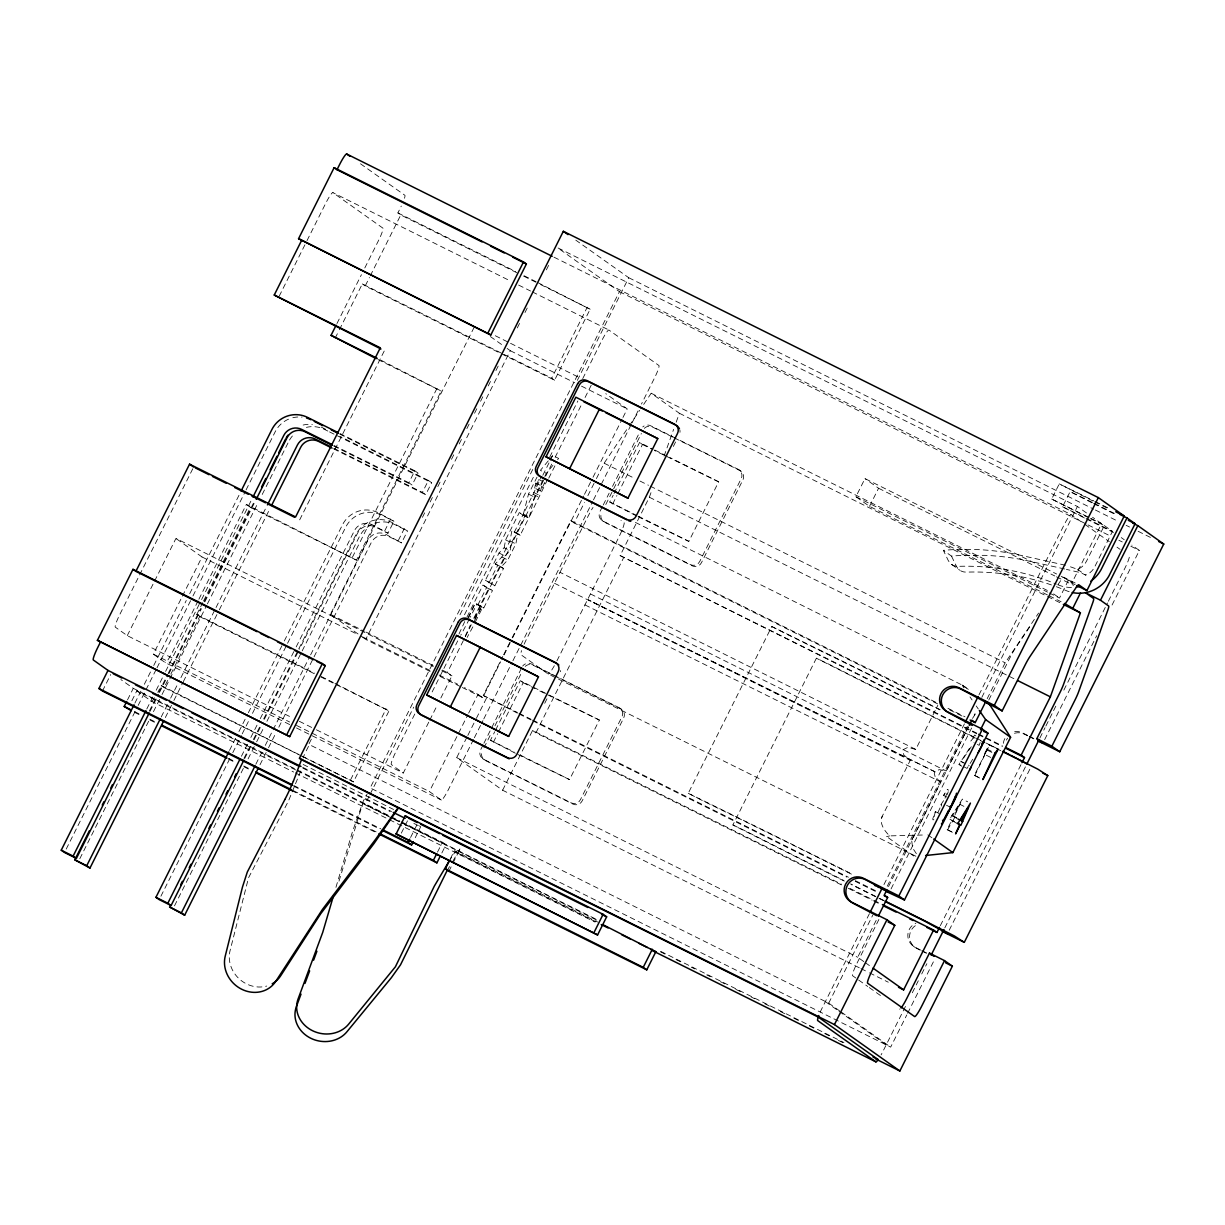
<?xml version="1.0" encoding="UTF-8"?>
<svg xmlns="http://www.w3.org/2000/svg" width="1225" height="1225" viewBox="0 0 1225 1225"><rect width="100%" height="100%" fill="white"/><g stroke="black" fill="none" stroke-linecap="round" stroke-linejoin="round"><path stroke-width="0.75" stroke-dasharray="5 3.75" d="M524.116 644.228A15.986 1.975 -63.5 0 1 526.474 639.266L559.993 572.32L915.749 749.409L937.829 705.294M504.164 547.759L505.603 539.873L519.293 512.54L528.802 518.037L520.135 535.325L511.897 530.731L509.922 540.96L501.882 557.007L495.267 563.944L503.506 568.538L494.839 585.826L485.345 580.344L499.019 553.011L504.164 547.759L510.09 550.699L511.529 542.813L525.203 515.48M941.321 806.127L941.612 804.58M495.267 563.944L501.193 566.899L507.793 559.963L515.832 543.9L517.823 533.687L511.897 530.731M452.837 861.282L459.942 848.925L454.904 852.278L449.146 861.098M547.59 479.465L529.292 517.042L523.381 514.087L541.68 476.525M534.667 488.071L535.784 483.048L538.923 479.572L544.834 482.512L540.577 491.026L534.667 488.071L538.923 479.572M540.577 491.026L541.695 486.003L544.834 482.512M523.381 514.087L528.511 494.119L537.009 477.153M529.292 517.042L534.437 497.059L546.335 473.309L554.175 463.831M915.749 749.409L907.832 747.372L902.947 749.746A3.216 2.971 -66 0 0 902.611 750.848L903.943 755.121L910.252 760.357L882.214 816.34C878.983 823.476 884.756 831.147 889.626 835.894L925.932 834.929M335.941 887.344L352.494 831.622L363.366 800.844A13.322 1.654 -63.5 0 0 367.132 794.014M339.003 881.143L362.83 803.232L388.248 815.896M968.271 726.9L946.175 771.015L939.146 769.606L934.629 772.24A3.216 2.572 -61.9 0 0 934.277 773.312L935.272 777.354L940.693 781.963L911.706 840.763L912.656 848.022L917.234 854.973M976.723 733.806L620.126 555.583L649.357 497.228L651.914 490.077M664.057 456.144L673.628 429.347M676.185 422.196L679.385 413.269L651.179 393.256L640.721 408.798M947.247 794.504L948.257 791.702M300.738 771.03L288.503 800.92L248.522 877.82L230.04 950.768A28.772 26.062 41.9 0 0 238.661 978.362A28.772 26.062 41.9 0 0 266.728 986.064M881.632 817.81L882.214 816.34M459.007 633.968L464.734 621.565M912.058 839.401L912.656 837.946M465.24 636.127L470.354 625.102M940.065 807.872L937.6 813.17M938.932 813.431L935.364 811.578L932.838 818.576A17.303 2.144 -63.5 0 0 933.986 819.403M192.784 468.746L119.912 614.276A13.322 1.654 -63.5 0 0 115.303 627.154L127.262 635.637L292.53 717.911M279.178 296.236L306.173 242.32M307.016 240.636L325.574 203.58A13.322 1.654 -63.5 0 1 332.894 192.631L510.09 280.831M127.262 635.637L153.722 582.778M154.58 581.079L175.925 538.449L433.313 666.568M102.471 691.022L110.709 674.562M127.507 699.873L133.28 688.343L120.862 679.538M289.682 724.557L165.314 662.648L153.355 654.15L181.53 597.892M182.387 596.177L202.018 556.962L175.925 538.449M131.871 700.731L136.817 690.854L295.669 769.928M134.903 703.104L140.89 691.13M144.32 684.3L152.88 667.196M153.738 665.481L186.277 600.495M189.707 593.65L240.238 492.756M66.227 849.078L137.307 707.131M138.165 705.416L156.142 669.508M156.999 667.793L192.111 597.678M192.968 595.962L245.214 491.654M246.072 489.939L275.181 431.797A26.705 26.491 -54.6 0 1 291.32 418.138M198.052 600.924L172.633 651.7A13.322 1.654 -63.5 0 1 165.314 662.648M198.894 599.239L246.347 504.47L356.49 560.162L441.184 391.02L378.954 359.17M336.952 323.538L361.421 274.691M364.805 267.953L378.295 241.003A13.322 1.654 -63.5 0 0 382.904 228.126L332.894 192.631M146.786 709.015L152.773 697.056M156.203 690.211L164.762 673.107M165.62 671.392L200.732 601.276M201.589 599.576L252.12 498.667M334.946 683.366L389.014 710.883L353.458 781.872L161.195 685.556L158.806 690.318A13.322 1.654 -63.5 0 1 157.765 692.37M313.937 673.52L199.629 616.619L196.75 614.567L202.707 602.654M203.564 600.954L250.436 507.364L246.347 504.47M335.129 338.222L338.529 331.439M339.386 329.739L362.324 283.909L502.235 353.55M516.782 272.716L400.759 214.957L397.88 212.92L400.269 208.158A13.322 1.654 -63.5 0 0 401.279 206.076M149.343 711.036L155.345 699.062M158.76 692.232L167.335 675.128M168.192 673.413L200.732 608.427M204.162 601.582L254.677 500.688M150.047 711.342L158.607 694.238M159.464 692.523L168.024 675.419M168.882 673.719L201.436 608.718M204.851 601.888L255.382 500.979M302.284 756.392L164.073 687.608L169.999 675.771M170.857 674.087L199.629 616.619M537.775 282.562L590.144 309.236L554.588 380.225L365.203 285.961L369.445 277.508M370.287 275.809L400.759 214.957M79.809 858.725L149.174 720.193M153.462 711.648L161.164 696.259M162.022 694.544L206.566 605.609M207.423 603.894L257.939 503M262.227 494.456L288.778 441.429M161.225 716.962L169.8 699.858M170.642 698.143L177.502 684.469M180.933 677.624L215.187 609.208M216.044 607.508L266.56 506.599M165.344 717.559L173.062 702.17M173.904 700.455L182.479 683.351M183.337 681.651L218.448 611.52M219.306 609.82L269.822 508.911M299.681 519.844L384.39 350.702M229.534 750.358L235.522 738.384M238.952 731.555L247.511 714.466M248.353 712.751L283.45 642.696M284.307 640.981L342.495 524.775A26.705 26.491 -54.6 0 1 378.173 512.724L393.945 521.268L387.958 533.227L375.432 526.995A13.322 13.215 -54.6 0 0 357.639 533.013L299.451 649.219M160.919 896.21L231.938 754.37M232.796 752.671L241.356 735.582M242.213 733.867L249.058 720.193M252.472 713.363L286.711 645.008M287.569 643.293L345.756 527.087A26.705 26.491 -54.6 0 1 381.434 515.036L393.945 521.268M241.417 756.269L247.404 744.31M250.834 737.465L259.394 720.377M260.251 718.677L295.332 648.607M296.19 646.892L354.377 530.701A13.322 13.215 -54.6 0 1 372.17 524.683L387.958 533.227M243.974 758.29L249.977 746.331M253.391 739.487L260.236 725.812M263.666 718.983L297.889 650.628M298.747 648.913L356.077 534.422A26.705 26.491 -54.6 0 1 391.755 522.355L407.542 530.915L401.555 542.874L389.029 536.627A13.322 13.215 -54.6 0 0 371.221 542.66L313.891 657.151M244.678 758.581L253.238 741.493M254.096 739.778L260.94 726.119M264.355 719.274L298.594 650.919M174.501 905.857L244.678 765.732M248.093 758.888L255.795 743.514M256.653 741.799L263.498 728.14M266.928 721.295L359.338 536.734A26.705 26.491 -54.6 0 1 395.017 524.668L407.542 530.915M352.402 557.268L437.111 388.126M358.037 633.968L330.398 614.353L474.978 325.62M255.857 764.201L261.859 752.242M265.274 745.413L309.772 656.539M310.629 654.839L367.959 540.332A13.322 13.215 -54.6 0 1 385.768 534.314L401.555 542.874M259.976 764.813L267.678 749.424M268.535 747.725L275.38 734.051M278.81 727.206L313.033 658.851M384.696 530.915L390.683 518.956M414.816 470.783L418.077 473.095L412.09 485.054L408.828 482.742L414.816 470.783L339.938 433.512M398.293 540.547L404.281 528.587M428.398 480.43L431.659 482.742L425.672 494.701L422.411 492.389L428.398 480.43L339.907 436.376M311.334 739.211L308.761 744.325L828.713 1003.153L839.554 1010.839M422.441 517.333L424.998 512.218M430.128 501.974L432.685 496.86M437.815 486.616L440.388 481.502M451.489 459.314L454.062 454.199M459.191 443.955L461.748 438.826M466.878 428.597L469.435 423.467M474.565 413.238L477.138 408.109M480.552 401.279L483.109 396.165M488.239 385.921L490.812 380.807M495.941 370.562L498.498 365.448M517.302 327.902L519.859 322.772M524.989 312.528L527.562 307.414M546.365 269.868L548.923 264.753M306.25 750.818L309.312 744.723M430.128 671.484L365.724 639.419L510.304 350.702L505.695 347.425M350.58 779.835L386.135 708.831M554.588 380.225L551.709 378.173L587.265 307.184M1086.483 512.938L1077.418 506.492L557.467 247.68L619.437 291.657L370.18 787.92L890.667 1047.115L906.776 1014.974M392.214 818.3L364.866 804.687L369.154 796.127M370.011 794.412L413.713 707.162M459.972 614.782L532.798 469.343M577.343 380.378L628.747 277.723L575.796 240.146M414.785 714.037L395.935 751.675A13.322 1.654 -63.5 0 0 391.326 764.553L403.285 773.036L428.903 721.877M464.489 614.782L534.758 474.458M582.732 378.617L601.597 340.979A13.322 1.654 -63.5 0 1 608.917 330.03L658.928 365.525A13.322 1.654 -63.5 0 1 654.318 378.387L641.456 404.066M466.97 617.002L482.972 585.06L492.481 590.542L483.783 607.922L476.816 604.231L470.323 617.186M467.981 617.722L475.285 603.144L481.731 606.467L474.427 621.044M468.517 618.104L475.285 603.144M432.149 691.926L457.706 640.889M549.734 457.109L577.863 400.958M477.857 604.982L486.57 587.602L482.972 585.06M488.928 582.886L497.58 565.598M514.224 532.385L522.876 515.082L519.293 512.54M542.828 475.239L549.428 462.055M550.255 460.416L552.735 455.47L558.646 458.426L555.293 462.483M473.738 618.273L488.897 588M494.839 585.826L491.256 583.284L504.945 555.951L510.09 550.699M440.847 698.005L451.948 675.848L447.339 672.571L464.443 638.393M465.301 636.694L471.288 624.735M474.703 617.89L544.865 477.796M545.722 476.096L551.709 464.137M555.124 457.292L581.645 404.342M585.075 397.497L591.92 383.838M474.718 619.054L481.731 606.467M475.438 621.749L482.742 607.171L476.816 604.231M548.754 478.179L556.992 461.718M429.745 720.178L437.432 704.834M401.325 833.138L407.925 819.969M473.508 739.471L448.656 789.099A13.322 1.654 -63.5 0 1 441.337 800.048L429.378 791.549L467.797 714.818M468.654 713.118L478.041 694.361L464.489 687.608M410.574 837.471L417.174 824.303L420.696 826.814L414.938 838.329M517.348 713.134L483.263 695.463L502.817 656.416M503.674 654.717L511.315 639.435M512.173 637.735L570.819 520.594L937.707 703.227M462.33 687.516L482.665 697.638L500.627 661.76M504.057 654.931L511.759 639.557M512.601 637.842L583.621 496.033M584.478 494.333L592.165 478.96M593.022 477.245L622.116 419.164M622.974 417.449L627.246 408.905L605.747 393.654M859.261 967.765L502.618 790.232L456.695 757.647L466.955 737.144M467.812 735.429L475.514 720.055M476.372 718.355L486.631 697.852M937.661 703.916L574.203 522.998L584.463 502.495M587.878 495.65L595.58 480.277M596.437 478.577L604.139 463.203L628.18 427.448M474.366 737.756L482.926 720.637M483.783 718.937L512.065 662.465M512.923 660.75L592.624 501.607M593.482 499.892L631.181 424.6M632.039 422.885L638.041 410.911M559.993 572.32L588.031 516.337A15.986 1.975 -63.5 0 1 593.007 507.426M483.079 744.907L480.537 749.991A6.921 6.875 -54.6 0 0 483.584 759.255L571.172 802.85A6.921 6.875 -54.6 0 0 580.42 799.711L621.948 716.809A6.921 6.875 -54.6 0 0 618.885 707.56L531.298 663.95A6.921 6.875 -54.6 0 0 522.677 666.063M483.921 743.223L522.049 667.089M602.363 506.691L599.821 511.759A6.921 6.875 -54.6 0 0 602.884 521.023L690.471 564.618A6.921 6.875 -54.6 0 0 699.72 561.494L741.232 478.592A6.921 6.875 -54.6 0 0 738.185 469.328L677.548 439.147M603.221 504.991L609.147 493.154M612.531 486.386L639.649 432.241M483.952 747.832L491.577 732.611M494.961 725.843L522.08 671.698M605.793 504.532L641.379 433.466M515.327 753.222L490.475 740.237L494.732 731.738M495.589 730.039L520.288 680.687L599.362 720.04L569.533 779.605L517.027 754.064M636.326 515.847L609.759 502.02L613.174 495.206M614.031 493.507L639.588 442.455L653.048 449.162M437.493 852.125L442.439 842.249L401.448 821.837M493.353 742.289L497.61 733.775M498.468 732.075L523.182 682.723L520.288 680.687M612.653 504.057L616.91 495.558M617.752 493.843L642.467 444.507L639.588 442.455M441.858 852.983L445.977 844.745L442.439 842.249M450.279 858.955L454.398 850.732L597.708 922.058M448.871 871.342L452.163 864.758M452.99 863.104L457.936 853.243L454.398 850.732M556.916 660.872L618.472 537.943A15.986 1.975 -63.5 0 0 624 522.493L620.968 520.349M544.727 703.288L547.269 698.219M673.337 446.451L675.878 441.383M502.618 790.232L532.569 730.452L841.437 884.19M841.391 884.879L535.938 732.841L623.494 557.972M638.011 516.674L688.833 541.373L718.662 481.823L669.876 457.538M851.39 874.129A450.341 8.652 26.6 0 0 704.513 801.64L688.251 793.295L771.765 626.526A467.292 8.973 26.6 0 1 940.999 710.056M1047.421 594.921L869.505 506.354L855.908 496.722L864.972 478.608L1056.593 573.989M869.505 506.354L878.57 488.254L864.972 478.608M844.285 881.081A467.292 8.973 26.6 0 1 732.887 824.961L816.386 658.208L830.274 664.869A450.341 8.652 26.6 0 0 984.578 742.289M1088.902 517.915L1051.678 499.05L1059.257 483.89L1093.619 500.765M1084.37 517.961L1062.55 506.767L1070.129 491.608L1092.577 502.541M869.413 913.666L822.312 1007.7A13.322 1.654 -63.5 0 0 819.51 1013.779M883.96 884.588L964.442 723.868M979.005 694.805L1063.775 525.525A13.322 1.654 -63.5 0 1 1071.094 514.592L1083.329 523.274M828.713 1003.153L872.767 915.167M887.252 886.257L967.337 726.303M981.822 697.377L1077.418 506.492M972.512 718.417L976.876 711.664M888.523 886.578L968.439 727.007M891.05 888.952L971.992 727.298M863.824 961.61L857.699 957.261L877.376 917.969M987.182 698.694L1005.158 662.817L1038.601 613.067M878.892 919.485L857.178 962.85A13.322 1.654 -63.5 0 0 852.569 975.713L857.117 978.943M988.789 700.011L1010.12 657.442A13.322 1.654 -63.5 0 1 1014.729 649.296L1031.557 624.138M961.594 766.237L958.976 764.385L970.751 746.362M945.011 798.195L946.91 793.387A16.078 1.991 -63.5 0 0 945.899 792.667L943.556 795.408L947.446 789.375L948.609 790.202M1049.228 592.946L1059.502 598.06L1068.568 579.946L1058.293 574.847M956.036 822.924L949.926 819.265L951.871 815.375L962.375 799.098L967.643 801.808M990.765 757.448L984.333 754.232L986.921 749.042L989.632 744.815L996.078 748.016M952.376 832.296L947.109 829.585L951.657 820.505M957.261 818.514L953.617 816.616L959.787 804.289L964.611 806.693M979.632 778.028L974.365 775.303L987.028 750.006L991.867 752.41M947.553 829.892L954.765 817.427L954.045 816.922L962.375 799.098M974.794 775.624L989.632 744.815M1075.198 584.738L1071.844 583.069L1101.597 523.657L1092.532 517.226M1090.618 518.772L1104.322 525.586L1086.544 561.096A17.058 16.92 -54.6 0 1 1077.556 569.349L1067.235 565.659M1104.322 525.586L1112.468 531.374L1094.691 566.884A17.058 16.92 -54.6 0 1 1085.702 575.138L1080.756 572.688L1066.408 569.395M940.341 925.656L1021.114 764.385M905.459 1006.445L883.194 1050.897A13.322 1.654 -63.5 0 1 881.066 1054.924M912.303 992.771L918.306 980.796M921.721 973.967L926.866 963.707M944.842 927.8L1026.182 765.365M1039.887 738.001L1045.017 727.742M1045.874 726.042L1052.719 712.353M1053.577 710.653L1057.007 703.808M1063.851 690.134L1107.523 602.93M1108.38 601.215L1124.642 568.737A13.322 1.654 -63.5 0 0 1129.251 555.859M907.618 1013.289L934.736 959.144M949.207 930.234L1030.164 768.58M1044.649 739.64L1096.712 635.683M1112.07 605.012L1139.373 550.469L1131.823 545.11M469.512 618.809L460.784 635.208M472.85 626.863L467.123 637.459M980.168 742.549L979.158 745.351L973.967 742.687M974.212 715.017L975.023 713.67M971.272 746.729L961.181 761.567L963.217 763.007M446.957 870.868L450.877 864.467M984.333 754.232L987.028 750.006M953.617 816.616L952.376 815.743L959.787 804.289M943.556 800.691L940.387 805.468M1057.864 584.83L1061.018 580.114A13.322 1.654 -63.5 0 1 1063.729 577.312L1078.781 584.8M629.221 425.887L639.68 410.344M972.711 759.24L967.03 768.397L958.976 764.385M548.249 460.891L540.409 470.354L546.335 473.309M549.367 459.528L552.735 455.47M889.626 835.894L886.533 836.69M915.871 856.244L548.126 673.995L520.947 654.717A15.986 1.975 -63.5 0 1 521.574 650.628M1065.428 565.246L1015.678 554.205A256.683 254.662 -54.6 0 0 976.8 549.55L953.019 549.657A256.683 254.662 -54.6 0 0 943.357 550.331L948.211 560.422A10.658 10.581 -54.6 0 0 958.042 566.348A239.824 237.941 -54.6 0 1 1056.333 584.095M1064.617 568.982L1023.824 559.978A256.683 254.662 -54.6 0 0 984.961 555.338L961.166 555.446A256.683 254.662 -54.6 0 0 951.503 556.119L943.357 550.331M962.789 686.184L962.329 685.158L968.439 689.476L962.406 685.188L634.397 521.911M1051.678 499.05L1101.597 523.657M1062.55 506.767L1085.074 517.731M732.887 824.961L746.775 831.622A450.341 8.652 26.6 0 0 843.826 880.484M718.662 481.823L654.303 450.402M599.362 720.04L536.703 689.461M1095.318 501.607L1110.631 509.233M1092.93 500.994L1059.257 483.89M1094.629 501.837L1109.942 509.462M1094.277 503.398L1114.704 513.551M1091.888 502.786L1070.129 491.608M1093.588 503.628L1114.015 513.796M628.747 277.723L1093.665 509.156M1095.38 510.013L1117.598 521.069M1126.143 525.326L1129.557 527.026M1138.117 531.282L1151.791 538.081M1086.789 518.588L1112.468 531.374M1086.07 518.818L1113.479 532.446M553.93 257.143L1071.094 514.592M619.437 291.657L1086.361 524.07M1088.076 524.928L1110.309 535.999M1118.854 540.256L1122.268 541.955M1130.828 546.212L1139.373 550.469M397.88 212.92L515.603 271.521M524.132 275.763L536.075 281.704M523.596 276.115L538.954 283.756M540.669 284.598L590.144 309.236M518.619 285.073L530.532 291.014M532.247 291.856L608.917 330.03M878.57 488.254L1054.786 575.964M1056.486 576.822L1073.605 585.336M651.179 393.256L1048.768 591.17M855.908 496.722L1047.528 592.088M1049.136 595.779L1061.11 601.735M679.385 413.269L1061.631 603.542M495.313 335.742L508.865 342.495M510.565 343.337L580.053 377.928M510.304 350.702L574.709 382.751M581.492 386.135L627.246 408.905M675.863 438.305L650.597 425.733A6.921 6.875 -54.6 0 0 642.773 426.928M672.54 437.019L652.328 426.958A6.921 6.875 -54.6 0 0 643.707 429.056M674.225 437.861L739.915 470.553A6.921 6.875 -54.6 0 1 742.962 479.817L701.45 562.719A6.921 6.875 -54.6 0 1 692.202 565.843L604.599 522.248A6.921 6.875 -54.6 0 1 601.552 512.984M503.934 354.408L551.709 378.173M654.732 449.988L668.192 456.695M642.467 444.507L652.619 449.56M604.139 463.203L633.157 477.643M639.971 481.042L648.5 485.284M650.215 486.126L1005.158 662.817M377.897 359.507L441.184 391.02M649.357 497.228L1007.7 675.603M1009.415 676.445L1014.53 679.002M609.759 502.02L636.678 515.419M638.363 516.246L688.833 541.373M535.784 483.048L541.695 486.003M1027.607 735.413L1022.492 732.872A13.322 13.215 -54.6 0 0 1011.283 732.611M1029.306 736.271L1034.421 738.813M1027.591 735.781L1024.223 734.097A13.322 13.215 -54.6 0 0 1013.014 733.836M1029.291 736.623L1034.359 739.15M533.687 492.481L539.597 495.421M533.273 494.333L539.184 497.273M528.511 494.119L534.437 497.059M947.951 708.326L965.009 716.824M949.62 709.872L963.263 716.656M620.126 555.583L976.769 733.117M978.484 733.959L1002.372 745.857M978.438 734.663L1002.326 746.546M522.876 515.082L528.802 518.037M986.921 749.042L991.76 751.446M339.784 434.125L418.077 473.095M321.18 427.05L326.294 429.592M327.856 431.062L324.441 429.378A26.705 26.491 -54.6 0 0 306.403 427.372M329.556 431.92L431.659 482.742M333.95 445.471L408.828 482.742M333.797 446.084L412.09 485.054M333.92 448.335L422.411 492.389M333.782 448.947L425.672 494.701M960.614 761.154L969.235 765.564M509.922 540.96L515.832 543.9M505.603 539.873L511.529 542.813M974.365 775.303L980.812 778.518M590.435 593.926L946.175 771.015M499.019 553.011L504.945 555.951M501.882 557.007L507.793 559.963M554.512 583.284L910.252 760.357M584.938 604.89L940.693 781.963M943.556 795.408L946.772 797M946.512 805.269L949.727 806.877M485.345 580.344L491.256 583.284M951.871 815.375L956.694 817.779M952.376 815.743L957.2 818.132M486.57 587.602L492.481 590.542M949.926 819.265L954.75 821.669M947.109 829.585L951.947 831.989M250.436 507.364L356.49 560.162M553.241 675.251L533.028 665.19A6.921 6.875 -54.6 0 0 525.203 666.385M554.925 676.077L620.616 708.785A6.921 6.875 -54.6 0 1 623.678 718.034L582.151 800.951A6.921 6.875 -54.6 0 1 572.902 804.075L485.314 760.48A6.921 6.875 -54.6 0 1 482.252 751.216M523.182 682.723L535.019 688.618M330.398 614.353L364.284 631.227M365.984 632.069L433.772 665.818M442.256 670.029L447.339 672.571M441.781 670.779L451.948 675.848M483.263 695.463L517.394 712.445M519.094 713.302L531.038 719.243M532.753 720.086L848.435 877.238M855.264 880.637L877.452 891.678M519.063 713.991L531.007 719.933M532.707 720.79L846.689 877.085M855.218 881.326L877.406 892.367M202.018 556.962L357.685 634.443M362.799 636.985L430.587 670.733M439.055 674.96L457.706 684.239M440.296 676.552L460.631 686.674M849.966 888.431L872.139 899.487M873.854 900.329L880.683 903.728M848.205 888.278L872.108 900.176M873.808 901.018L880.637 904.418M920.235 949.819L915.121 947.277A13.322 13.215 -54.6 0 1 915.856 923.191M921.935 950.661L927.049 953.218M920.235 950.187L916.851 948.502A13.322 13.215 -54.6 0 1 915.55 925.533M921.92 951.029L927.003 953.555M490.475 740.237L514.025 751.966M520.747 755.32L569.533 779.605M196.75 614.567L314.473 673.168M321.302 676.567L333.246 682.509M320.766 676.904L389.014 710.883M456.695 757.647L857.699 957.261M860.976 968.623L867.805 972.022M869.505 972.864L888.278 982.205M299.344 721.311L314.687 728.936M316.387 729.778L403.285 773.036M153.355 654.15L289.651 722.015M296.465 725.399L429.378 791.549M296.496 727.956L441.337 800.048M303.984 757.249L317.627 764.032M319.342 764.89L353.458 781.872M303.142 764.461L393.577 809.48M302.728 767.34L391.541 811.547M302.851 768.152L389.963 811.501M413.866 823.414L418.996 825.956M133.28 688.343L295.547 769.116M297.262 769.974L389.489 815.881M391.204 816.738L399.748 820.98M395.032 819.265L597.387 919.853M660.734 951.381L843.948 1042.567M297.369 770.785L389.611 816.692M391.326 817.55L399.855 821.791M401.57 822.649L445.977 844.745M393.929 819.142L402.474 823.399M404.189 824.257L597.325 920.404M660.566 951.871L667.411 955.286M675.955 959.543L682.8 962.942M691.344 967.199L694.759 968.898M706.718 974.855L710.148 976.555M720.392 981.654L725.522 984.211M735.781 989.31L740.911 991.867M751.17 996.966L754.585 998.681M764.844 1003.78L769.974 1006.338M780.218 1011.437L785.347 1013.994M793.892 1018.235L800.737 1021.65M809.281 1025.907L816.11 1029.306M824.67 1033.563L831.499 1036.963M838.344 1040.362L843.458 1042.919M457.936 853.243L596.131 922.027M136.817 690.854L151.487 701.267L293.632 772.026M295.332 772.868L387.82 818.912M389.519 819.755L595.028 922.058M293.663 785.439L380.776 828.804M293.786 786.251L379.183 828.758M134.459 711.557L141.288 714.956M149.833 719.213L156.662 722.612M228.401 758.321L235.246 761.72M243.775 765.977L250.62 769.377M293.311 790.63L377.009 832.296M134.582 712.368L141.411 715.768M149.955 720.009L155.07 722.566M228.524 759.132L235.353 762.532M243.898 766.773L250.727 770.173M291.718 790.584L377.132 833.092M771.765 626.526L788.012 634.872A450.341 8.652 26.6 0 1 939.942 709.903M1121.243 537.591L1124.259 539.735M1084.86 524.361L1109.36 541.741M1117.001 547.162L1120.063 549.336M1077.556 569.349L1085.702 575.138M1068.568 579.946L1074.601 584.233M1063.729 577.312L1071.844 583.069M1053.653 593.911L1059.502 598.06M951.519 564.373L959.68 570.161M360.487 163.782L404.878 195.28A13.322 1.654 -63.5 0 1 404.342 198.68M739.211 469.956L740.941 471.181M490.337 336.523L504.164 346.338M362.324 283.909L365.203 285.961M601.858 520.395L603.588 521.62M570.819 520.594L574.203 522.998M935.364 811.578L934.461 815.329A19.615 2.419 -63.5 0 0 935.624 816.156M517.823 533.687L520.135 535.325M927.846 834.868L932.256 838.007M501.193 566.899L503.506 568.538M482.742 607.171L483.783 607.922M619.911 708.188L621.642 709.413M913.161 946.067L914.891 947.293M865.355 962.697L871.48 967.03M532.569 730.452L535.938 732.841M478.041 694.361L482.665 697.638M858.633 980.031L867.744 986.477M869.26 987.564L881.388 996.17M361.099 636.143L365.724 639.419M841.1 1011.942L890.667 1047.115M825.374 1001.606L837.548 1010.242M839.064 1011.329L886.242 1044.803M482.558 758.627L484.288 759.852M459.421 851.314L458.701 850.808A13.322 1.654 -63.5 0 0 459.942 848.925M362.83 803.232L364.866 804.687M161.195 685.556L164.073 687.608M913.712 855.984L886.594 836.522M962.329 685.158L968.47 689.537M969.986 696.918L972.068 699.95M976.233 705.983L978.316 708.999M963.064 686.674L963.753 687.868M951.503 556.119L956.373 566.21A10.658 10.581 -54.6 0 0 966.188 572.136A239.824 237.941 -54.6 0 1 1052.076 585.167M975.881 735.934L974.656 735.061L970.751 741.094L973.094 738.353A16.078 1.991 -63.5 0 1 974.074 738.17M292.821 417.725A26.705 26.491 -54.6 0 1 302.024 417.128M303.142 425.044A26.705 26.491 -54.6 0 1 312.36 424.462M289.513 440.066A26.705 26.491 -54.6 0 1 294.291 433.987M303.004 758.015A13.322 1.654 -63.5 0 1 304.474 754.554M1058.078 584.83A33.657 33.397 -54.6 0 0 1067.067 587.219A34.331 34.055 -54.6 0 0 1073.299 587.403M899.916 1009.078A13.322 1.654 -63.5 0 1 899.594 1009.078M1006.414 740.114A13.322 13.215 -54.6 0 1 1007.624 738.139M560.667 670.534A6.921 6.875 -54.6 0 1 560.422 671.713M679.829 429.914A6.921 6.875 -54.6 0 1 679.967 432.318M1003.367 743.315A13.322 13.215 -54.6 0 1 1005.909 736.914M1069.18 591.706A33.657 33.397 -54.6 0 1 1066.225 590.618A239.824 237.941 -54.6 0 0 1053.868 585.81M1000.825 750.726A467.292 8.973 26.6 0 1 977.167 738.966M975.467 738.124A467.292 8.973 26.6 0 1 816.386 658.208M997.931 748.919A450.341 8.652 26.6 0 1 986.263 743.116M884.282 900.681A450.341 8.652 26.6 0 1 877.544 897.328M875.86 896.486A450.341 8.652 26.6 0 1 850.594 883.868M688.251 793.295A467.292 8.973 26.6 0 1 852.37 874.267M883.455 900.635A467.292 8.973 26.6 0 1 851.115 884.496M154.656 697.76A13.322 1.654 -63.5 0 1 151.487 701.267M554.358 665.68A15.986 1.975 -63.5 0 1 548.126 673.995M934.92 771.75L588.306 599.852L934.92 771.75"/><path stroke-width="1.5" d="M983.935 739.946L982.557 744.249A9.279 1.148 -63.5 0 1 979.311 750.741L978.193 752.579M333.322 896.317L322.726 932.378L298.058 999.049A28.772 25.587 12.4 0 0 312.375 1030.638A28.772 25.587 12.4 0 0 348.604 1024.207L395.415 966.77L434.263 886.242L449.146 861.098M948.533 810.429L943.663 820.153A19.615 2.419 -63.5 0 1 942.546 820.245M981.73 744.54L982.159 743.085M1076.867 585.565L1086.912 590.572L1124.244 516.001L1098.335 497.61L563.332 231.295L299.451 758.26L301.488 759.699L293.372 781.244M1021.956 762.685L1024.513 757.586L1021.145 755.197L1050.361 696.841L1080.404 612.883L1064.525 603.435M301.028 994.103L296.389 1006.613A28.772 25.587 12.5 0 0 310.706 1038.218A28.772 25.587 12.5 0 0 346.935 1031.772L391.357 977.703L400.529 964.795L446.957 870.868M304.994 983.384L309.634 970.874M313.6 960.155L316.908 951.228M97.433 640.308L132.989 569.319L322.374 663.582L325.253 665.634L289.697 736.623L97.433 640.308L289.697 736.623M298.578 238.661L334.119 167.672L523.504 261.936L526.382 263.988L490.827 334.976L298.578 238.661L490.827 334.976M100.328 642.359L97.939 647.122A13.322 1.654 -63.5 0 0 93.33 659.999L107.999 670.412L301.013 766.482M257.005 631.671L135.868 571.371L189.553 464.168L295.608 516.95L380.301 347.808L274.247 295.026L301.457 240.712M482.022 241.907L336.998 169.724L339.386 164.946A13.322 1.654 -63.5 0 1 346.706 154.013L552.215 256.301M292.071 785.409L102.471 691.022L98.934 688.511L107.999 670.412M131.167 710.668L124.215 706.457L126.68 701.512M149.19 713.042L76.394 858.419L64.512 852.493L61.25 850.181L134.046 704.819M241.095 491.041L271.919 429.47A26.705 26.491 -54.6 0 1 307.597 417.419L338.222 432.655M376.182 358.665L331.056 335.328L336.109 325.222M76.394 858.419L73.132 856.091L145.928 710.73M252.978 496.952L283.802 435.396A13.322 13.215 -54.6 0 1 301.61 429.378L332.235 444.614M163.629 720.974L89.976 868.05L74.832 859.827L89.394 830.749M102.242 805.101L103.957 801.686M110.801 787.997L112.516 784.582M261.538 486.999L265.81 478.454M270.097 469.91L276.942 456.221M278.657 452.806L285.517 439.117M256.239 499.279L287.063 437.708A13.322 13.215 -54.6 0 1 304.872 431.69L332.097 445.242M89.976 868.05L86.73 865.738L160.368 718.662M267.417 504.899L297.399 445.042A13.322 13.215 -54.6 0 1 315.192 439.009L330.52 446.635M271.537 505.496L300.661 447.355A13.322 13.215 -54.6 0 1 318.454 441.337L332.067 448.105M243.821 760.296L171.087 905.551L159.204 899.625L155.942 897.312L228.677 752.058M171.087 905.551L167.825 903.238L239.702 759.684M180.657 884.741L182.372 881.326M189.217 867.652L190.916 864.237M208.893 828.345L210.608 824.93M217.453 811.256L219.168 807.842M226.012 794.168L227.712 790.753M234.572 777.079L236.272 773.664M258.261 768.228L184.669 915.197L181.407 912.87L255.014 765.916M286.818 734.587L322.374 663.582M487.948 332.94L523.504 261.936M426.713 694.988L456.542 635.438L480.215 647.229L538.479 676.843L508.666 736.393L426.713 694.988L508.666 736.393M546.013 456.772L575.827 397.206L599.5 408.997L657.779 438.611L627.95 498.177L546.013 456.772L627.95 498.177M450.387 706.779L480.215 647.229M569.686 468.547L599.5 408.997M396.15 833.919L405.215 815.819L603.113 914.325L606.651 916.836L597.586 934.951L396.15 833.919L597.586 934.951M413.284 841.621L411.631 844.913L408.109 842.417L409.747 839.125M440.204 856.275L436.912 862.859L433.374 860.348L436.682 853.764M602.822 924.615L655.834 951.748L646.769 969.848L448.871 871.342L445.333 868.831L449.452 860.608M594.048 932.439L603.113 914.325M646.769 969.848L643.232 967.352L652.312 949.237M870.271 911.951L882.245 888.018M965.3 722.153L978.147 696.52M886.823 889.978L884.282 895.077L887.65 897.466L878.233 916.254M969.297 725.307L971.838 720.208L975.207 722.612L985.482 702.109M980.49 729.748L985.589 719.58L979.342 710.515M901.064 1007.976A13.322 1.654 -63.5 0 0 906.913 998.145L929.453 953.111L944.521 960.614L952.361 966.173L899.87 1070.987L834.455 1024.575L886.946 919.745L851.436 902.075A13.322 13.215 -54.6 0 1 845.556 884.266A13.322 13.215 -54.6 0 1 863.365 878.248L898.874 895.919L904.463 899.962L987.963 733.208L982.373 729.166L946.864 711.495A13.322 13.215 -54.6 0 1 940.999 693.687A13.322 13.215 -54.6 0 1 958.792 687.669L994.302 705.34L1002.142 710.913L1025.172 664.93A13.322 1.654 -63.5 0 1 1029.781 656.799L1076.071 587.602A13.322 1.654 -63.5 0 1 1078.781 584.8L1086.912 590.572M898.874 895.919L982.373 729.166M994.302 705.34L1098.335 497.61M969.633 770.249L971.272 767.003M886.946 919.745L894.786 925.319L872.231 970.338A13.322 1.654 -63.5 0 0 867.637 983.216L914.646 1016.582A13.322 1.654 -63.5 0 0 921.966 1005.633L944.521 960.614M960.14 824.823L955.592 833.903L959.711 824.502L957.965 823.277L970.43 803.095L960.875 825.328L956.924 823.215M1073.085 607.692L1080.511 592.885M925.625 855.509L952.851 852.615L1010.594 737.312L989.586 704.467M1120.155 514.546L1126.969 517.93L1101.091 569.594A33.504 33.243 -54.6 0 1 1097.585 574.816A34.79 34.514 -54.6 0 1 1090.755 581.217M1126.969 517.93L1135.116 523.718L1109.237 575.367A33.504 33.243 -54.6 0 1 1105.746 580.604A34.79 34.514 -54.6 0 1 1098.917 586.989L1096.268 588.689A33.963 33.703 -54.6 0 1 1081.445 593.191A34.331 34.055 -54.6 0 1 1075.228 593.007A33.657 33.397 -54.6 0 1 1072.166 592.502M898.522 987.304L903.637 989.861L933.572 930.066L882.383 904.571M1137.826 525.647L1163.75 544.038L1059.732 751.767L1051.877 746.209L1074.907 700.225A13.322 1.654 -63.5 0 0 1078.72 691.528L1107.829 610.142A13.322 1.654 -63.5 0 0 1108.625 605.977L1100.494 600.219L1137.826 525.647L1132.727 523.106M926.713 927.356L936.941 932.455L939.498 927.356M1037.835 740.513L1042.934 743.054L1036.825 738.706L1059.855 692.737A13.322 1.654 -63.5 0 0 1063.668 684.025L1092.777 602.654A13.322 1.654 -63.5 0 0 1093.557 598.489L1085.442 592.716L1100.494 600.219M931.138 955.148L943.985 929.499M1027.04 763.65L1039.03 739.716M942.301 931.413L964.289 942.347L1047.788 775.593L1037.881 769.208L1006.215 753.023A450.341 8.652 26.6 0 1 1002.908 751.384M284.904 799.466L247.328 871.986L242.458 887.099L225.232 956.128A28.772 26.062 41.9 0 0 241.677 989.233A28.772 26.062 41.9 0 0 275.793 981.286L322.466 909.394L375.6 839.309L398.079 807.78L818.254 1017.087L878.187 1059.625A13.322 1.654 -63.5 0 1 875.875 1061.845L651.532 950.187M398.339 808.148L374.038 843.504L320.705 913.743L280.586 975.927A28.772 26.062 41.9 0 1 272.18 983.813M951.611 804.687L954.964 797.398A16.078 1.991 -63.5 0 0 954.933 796.495M949.727 806.877L950.814 805.882M904.463 899.962L886.793 891.754M987.963 733.208L983.706 731.417M972.252 725.414L948.594 712.72A13.322 13.215 -54.6 0 1 942.729 694.912A13.322 13.215 -54.6 0 1 960.522 688.894L1002.142 710.913M969.572 724.205L970.414 724.587M885.108 890.498L889.335 892.351L865.095 879.473A13.322 13.215 -54.6 0 0 847.287 885.491A13.322 13.215 -54.6 0 0 853.151 903.3L876.671 915.657M882.873 889.427L884.037 889.993M880.285 888.171L881.602 888.814M877.483 886.793L878.907 887.497M1115.73 511.774L1124.244 516.001M1128.317 520.334L1135.116 523.718M1158.62 541.481L1163.75 544.038M490.551 246.148L504.21 252.947M512.739 257.189L526.382 263.988M1063.331 604.4L1080.404 612.883M583.758 401.769L602.271 410.987M605.625 412.657L657.779 438.611M380.96 349.002L274.247 295.026M331.056 335.328L377.239 358.328M1017.944 680.702L1050.361 696.841M626.817 519.813L540.914 477.046A6.921 6.875 -54.6 0 1 537.867 467.797L579.379 384.895A6.921 6.875 -54.6 0 1 588.628 381.756L676.215 425.351A6.921 6.875 -54.6 0 1 678.145 426.775M1036.825 738.706L1051.877 746.209M1037.743 740.834L1059.732 751.767M970.093 720.055L975.207 722.612M1005.786 747.556L1021.145 755.197M1005.74 748.245L1024.513 757.586M1042.72 773.067L1047.788 775.593M314.258 421.415L322.772 425.657M331.286 429.898L338.085 433.282M957.996 819.035L962.819 821.439M195.342 467.904L209.031 474.718M212.446 476.418L226.135 483.232M234.679 487.489L248.369 494.303M251.783 496.002L265.473 502.817M268.887 504.516L294.551 517.287M538.479 676.843L456.542 635.438M884.236 895.766L887.65 897.466M942.393 931.092L947.507 933.634L925.687 921.629A467.292 8.973 26.6 0 1 885.154 901.493M884.052 906.117L895.996 912.058M909.639 918.857L913.054 920.557M888.094 921.981L894.786 925.319M945.593 962.804L952.361 966.173M260.42 633.356L268.949 637.612M277.478 641.854L291.137 648.653M294.536 650.353L313.309 659.693M316.724 661.393L325.253 665.634M509.202 758.872L421.614 715.278A6.921 6.875 -54.6 0 1 418.567 706.013L460.079 623.112A6.921 6.875 -54.6 0 1 469.343 619.988L556.931 663.582A6.921 6.875 -54.6 0 1 558.845 665.007M299.451 758.26L834.455 1024.575M301.488 759.699L398.079 807.78M408.752 818.331L417.281 822.572M420.68 824.272L439.453 833.612M442.868 835.312L587.878 907.495M601.536 914.294L606.651 916.836M393.256 812.405L405.215 818.361M113.251 673.765L121.78 678.022M135.454 684.821L143.999 689.078M152.528 693.319L166.202 700.133M169.617 701.833L183.275 708.632M191.82 712.873L205.478 719.688M208.893 721.387L299.436 766.452M873.042 1057.068L878.187 1059.625M875.936 1059.089L899.87 1070.987M601.245 924.569L608.075 927.968M621.718 934.767L630.247 939.008M638.776 943.25L647.305 947.507M650.72 949.207L655.834 951.748M98.934 688.511L291.948 784.597M382.476 829.662L408.109 842.417M382.598 830.458L411.631 844.913M124.215 706.457L131.044 709.857M161.792 725.154L226.702 757.463M255.734 771.918L291.611 789.773M380.424 833.995L433.374 860.348M161.914 725.966L226.824 758.275M255.857 772.73L291.718 790.584M378.831 833.949L436.912 862.859M445.333 868.831L643.232 967.352M61.25 850.181L73.132 856.091M155.942 897.312L167.825 903.238M74.832 859.827L86.73 865.738M181.407 912.87L169.525 906.959L184.669 915.197M1010.671 755.611L1016.566 758.566M874.528 885.323L876.028 886.073M1017.99 759.286L1023.886 762.348M1024.789 762.823L1026.764 763.91M563.332 231.295L568.002 234.618M346.706 154.013L349.768 156.172M334.119 167.672L336.998 169.724M985.053 701.251L989.968 704.865L985.359 701.588M985.589 719.58L1010.594 737.312M933.726 839.048L952.851 852.615M964.289 942.347L954.397 935.961L922.701 919.776A450.341 8.652 26.6 0 1 885.966 901.523M933.572 930.066L936.941 932.455M929.453 953.111L934.047 956.373M189.553 464.168L193.627 467.062M873.012 968.118L903.637 989.861M875.875 1061.845L817.703 1020.578A13.322 1.654 -63.5 0 1 818.821 1015.51M132.989 569.319L135.868 571.371M405.215 815.819L407.573 817.488M985.176 701.374L989.739 704.62M956.48 793.203L955.286 798.516A9.279 1.148 -63.5 0 1 952.039 804.993L942.04 823.399A17.303 2.144 -63.5 0 1 941.428 823.843M306.556 418.047A26.705 26.491 -54.6 0 1 310.859 419.731M286.252 437.754A26.705 26.491 -54.6 0 1 287.952 435.151M1079.455 586.423A33.963 33.703 -54.6 0 1 1076.408 587.051M398.783 808.286A13.322 1.654 -63.5 0 1 399.013 807.597M630.798 521.329A6.921 6.875 -54.6 0 1 628.502 520.64M678.88 427.724A6.921 6.875 -54.6 0 1 679.446 428.781M293.372 781.198A67.176 12.265 -71.5 0 1 284.92 799.389M1009.201 754.876A467.292 8.973 26.6 0 1 1002.509 751.553M458.349 621.887L416.837 704.788A6.921 6.875 -54.6 0 0 419.884 714.053L507.472 757.647A6.921 6.875 -54.6 0 0 516.736 754.523L558.248 671.606A6.921 6.875 -54.6 0 0 555.201 662.357L467.613 618.763A6.921 6.875 -54.6 0 0 458.349 621.887M577.649 383.655L536.137 466.557A6.921 6.875 -54.6 0 0 539.184 475.821L626.771 519.415A6.921 6.875 -54.6 0 0 636.035 516.292L677.548 433.39A6.921 6.875 -54.6 0 0 674.485 424.126L586.897 380.531A6.921 6.875 -54.6 0 0 577.649 383.655M994.976 753.053L982.848 779.621L998.115 749.133L994.976 753.053M967.827 808.286L961.656 820.612L960.431 819.739L967.827 808.286"/></g></svg>
